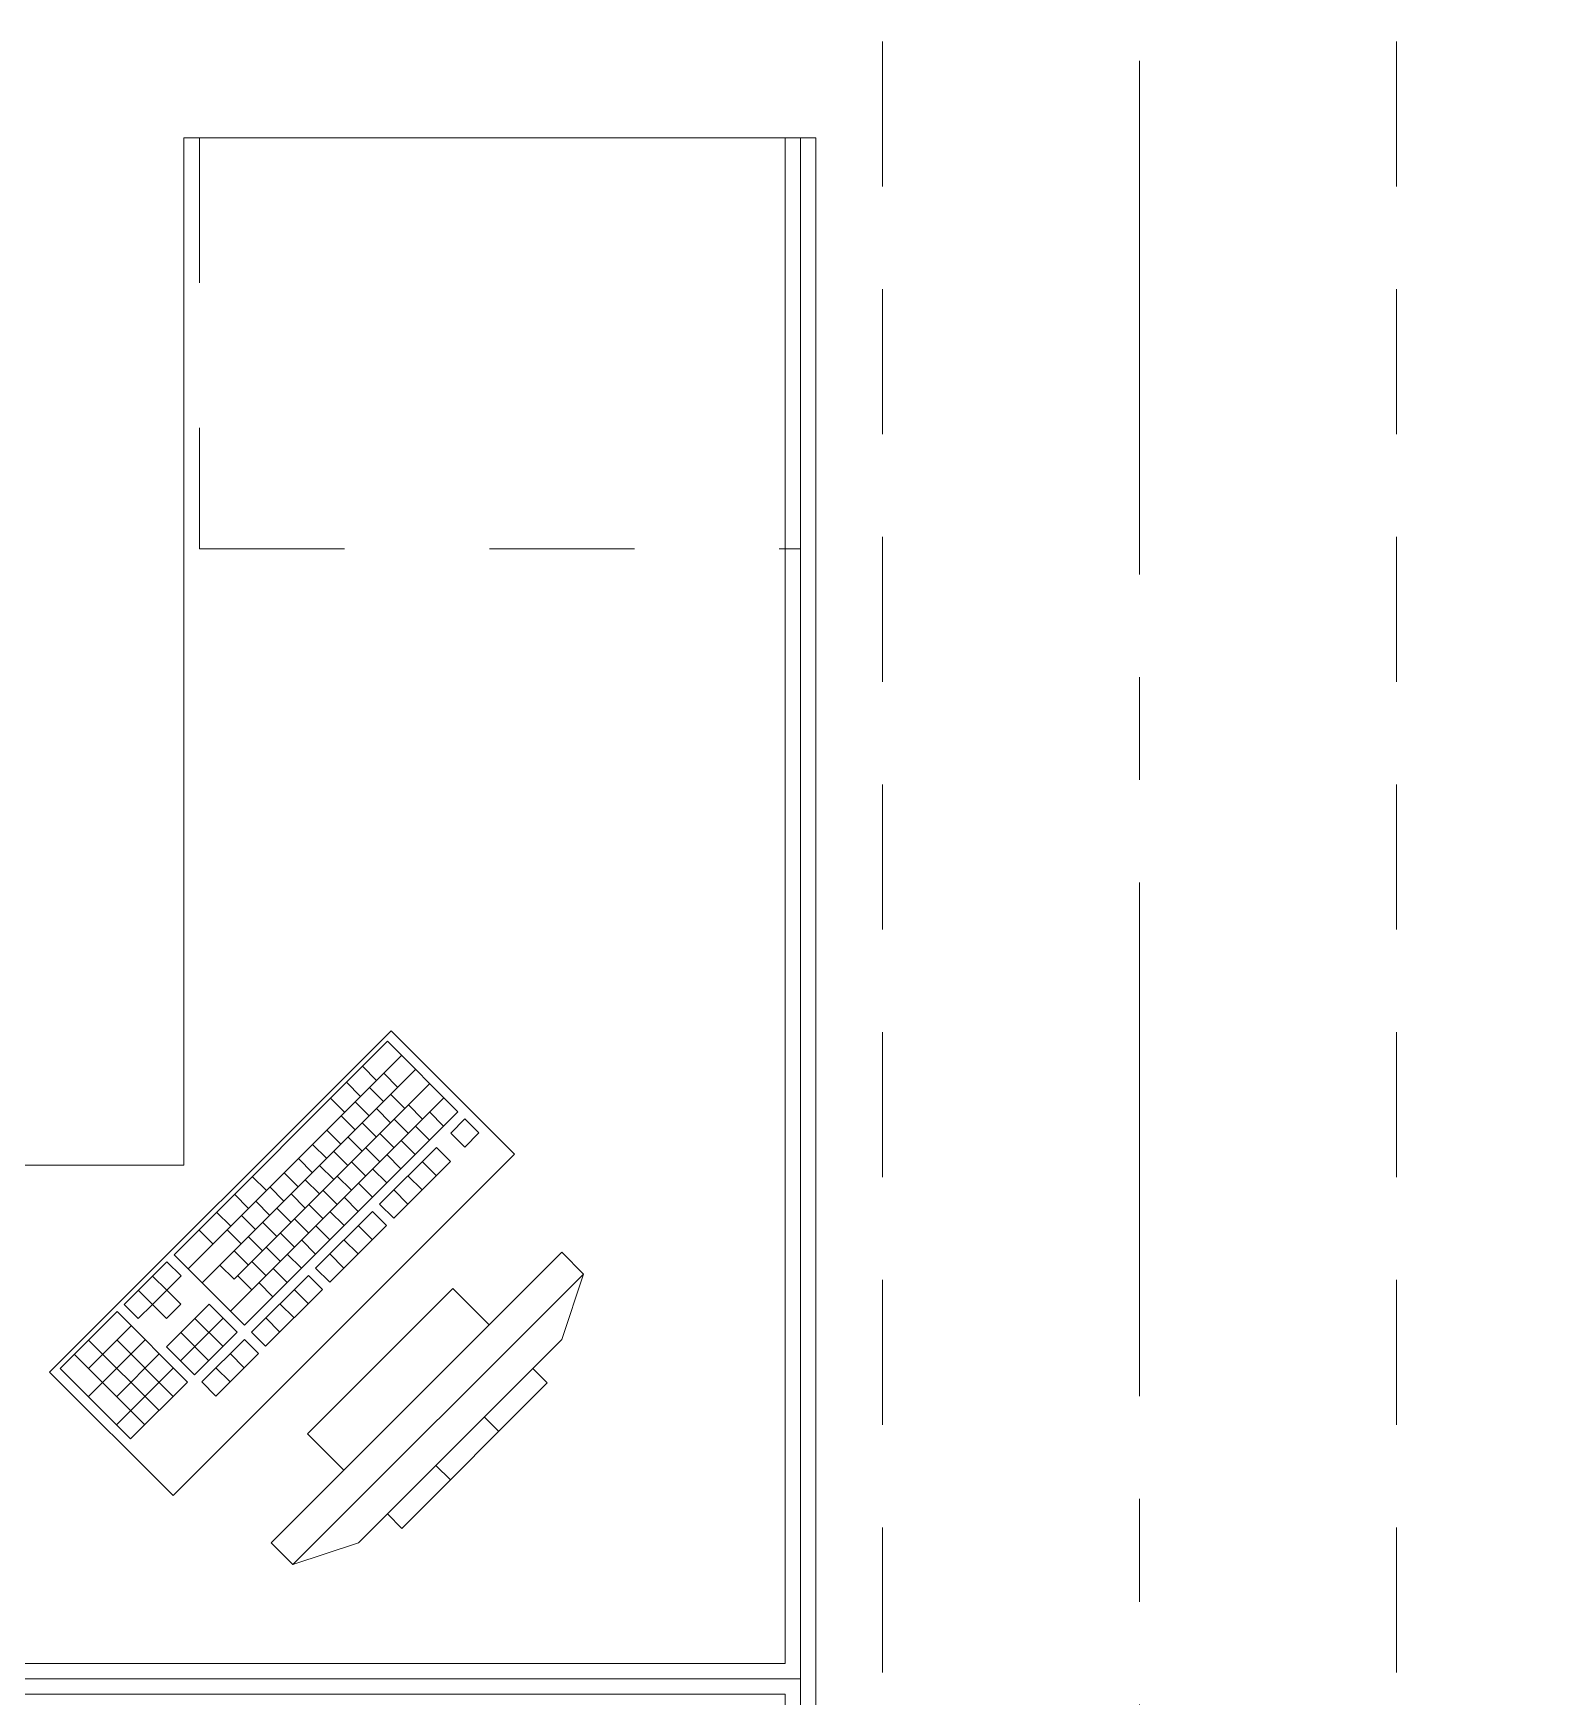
# Model space of a CAD drawing. Header units: inches. Extents: x -38 to 5698, y -33 to 92.
# Drawn here: x 135.743 to 137.21, y 34.758 to 36.377 of the extents above; entities that cross this region are included whole.
import ezdxf

# ---------------------------------------------------------------- set-up
doc = ezdxf.new("R2010")
doc.units = ezdxf.units.IN
doc.header["$MEASUREMENT"] = 0
doc.set_wipeout_variables(frame=1)
for name, pattern in [('Hidden Line', [0.195611, 0.141111, -0.0545]), ('Punto & Raya', [0.65, 0.5, -0.075, 0, -0.075]), ('Rayas', [0.282222, 0.141111, -0.141111]), ('Wipeout_Contour', [1, 0, -1])]:
    doc.linetypes.add(name, pattern=pattern)
for name, color, linetype in [('02 _ ARQ _ ALB _ Ejes Generales', 7, 'Continuous'), ('08 _ STR _ EXT _ 09 Vigas', 7, 'Continuous'), ('Dibujo 2D - General', 7, 'Continuous'), ('Interior - Mobiliario', 7, 'Continuous')]:
    doc.layers.add(name, color=color, linetype=linetype)

msp = doc.modelspace()

# ---------------------------------------------------------------- linework, layer by layer
at = {"layer": 'Interior - Mobiliario', "color": 175, "linetype": 'Rayas', "lineweight": 13}
msp.add_line((135.905, 36.275), (135.905, 35.875), dxfattribs=at)
at = {"layer": 'Interior - Mobiliario', "color": 175, "linetype": 'Continuous', "lineweight": 13}
for p, q in [((136.0326, 35.3401), (136.0463, 35.3264)), ((136.029, 35.309), (136.0427, 35.2953)), ((136.0152, 35.2952), (136.0289, 35.2815)), ((136.0013, 35.2814), (136.015, 35.2676)), ((136.022, 35.2746), (136.0357, 35.2609)), ((135.9565, 35.2639), (135.9702, 35.2502)), ((135.9736, 35.2537), (135.9873, 35.2399)), ((135.9875, 35.2675), (136.0012, 35.2538)), ((136.0081, 35.2607), (136.0218, 35.247)), ((135.9391, 35.2466), (135.9529, 35.2329)), ((135.9598, 35.2398), (135.9735, 35.2261)), ((135.9943, 35.2469), (136.008, 35.2332)), ((136.0114, 35.2366), (136.0252, 35.2229)), ((136.0253, 35.2505), (136.039, 35.2368)), ((135.9218, 35.2293), (135.9356, 35.2156)), ((135.9459, 35.226), (135.9597, 35.2123)), ((135.9804, 35.233), (135.9941, 35.2193)), ((135.9976, 35.2228), (136.0113, 35.2091)), ((136.0321, 35.2298), (136.0458, 35.2161)), ((135.9045, 35.212), (135.9182, 35.1983)), ((135.9321, 35.2121), (135.9458, 35.1984)), ((135.9527, 35.2053), (135.9664, 35.1916)), ((135.9666, 35.2192), (135.9803, 35.2055)), ((135.9838, 35.2089), (135.9975, 35.1952)), ((136.0182, 35.216), (136.032, 35.2023)), ((135.8803, 35.1878), (135.9489, 35.1192)), ((135.9389, 35.1915), (135.9526, 35.1778)), ((135.9699, 35.1951), (135.9836, 35.1814)), ((136.2577, 35.1901), (135.9748, 34.9073)), ((135.9905, 35.1883), (136.0043, 35.1746)), ((136.0044, 35.2021), (136.0181, 35.1884)), ((136.0319, 35.1885), (136.0456, 35.1748)), ((136.2789, 35.1689), (136.2577, 35.1901)), ((135.8734, 35.1808), (135.8318, 35.1393)), ((135.8871, 35.1671), (135.8734, 35.1808)), ((135.925, 35.1776), (135.9387, 35.1639)), ((135.9561, 35.1812), (135.9698, 35.1675)), ((135.9767, 35.1744), (135.9904, 35.1607)), ((136.018, 35.1746), (136.0318, 35.1609)), ((135.8595, 35.167), (135.8732, 35.1533)), ((135.8732, 35.1533), (135.8871, 35.1671)), ((135.9422, 35.1674), (135.9559, 35.1537)), ((136.0111, 35.1677), (135.9557, 35.1123)), ((135.9628, 35.1606), (135.9766, 35.1469)), ((135.996, 34.8861), (136.2789, 35.1689)), ((136.1516, 35.1548), (136.0102, 35.0134)), ((136.0248, 35.154), (136.0111, 35.1677)), ((136.187, 35.1194), (136.1516, 35.1548)), ((136.2789, 35.1689), (136.2577, 35.1053)), ((135.8318, 35.1393), (135.8455, 35.1256)), ((135.8455, 35.1256), (135.8594, 35.1394)), ((135.8457, 35.1531), (135.8594, 35.1394)), ((135.8732, 35.1533), (135.8594, 35.1394)), ((135.8594, 35.1394), (135.8731, 35.1257)), ((135.9145, 35.1397), (135.873, 35.0981)), ((135.8731, 35.1257), (135.887, 35.1396)), ((135.887, 35.1396), (135.8732, 35.1533)), ((135.9419, 35.1123), (135.9145, 35.1397)), ((135.9694, 35.0986), (136.0248, 35.154)), ((135.9834, 35.14), (135.9971, 35.1263)), ((135.9973, 35.1539), (136.011, 35.1402)), ((135.8249, 35.1324), (135.7695, 35.077)), ((135.8935, 35.0638), (135.8249, 35.1324)), ((135.9282, 35.126), (135.8867, 35.0844)), ((135.9007, 35.1258), (135.9281, 35.0984)), ((135.9696, 35.1262), (135.9833, 35.1125)), ((135.8386, 35.1186), (135.7971, 35.0771)), ((135.8868, 35.112), (135.9142, 35.0846)), ((135.9004, 35.0707), (135.9419, 35.1123)), ((135.9557, 35.1123), (135.9694, 35.0986)), ((136.0455, 34.978), (136.187, 35.1194)), ((135.7834, 35.0908), (135.8519, 35.0222)), ((135.8523, 35.1049), (135.7969, 35.0495)), ((135.7972, 35.1047), (135.8658, 35.0361)), ((135.866, 35.0912), (135.8245, 35.0497)), ((135.8248, 35.1048), (135.8796, 35.0499)), ((135.873, 35.0981), (135.9004, 35.0707)), ((135.9488, 35.1054), (135.9073, 35.0639)), ((135.921, 35.0501), (135.9625, 35.0917)), ((135.935, 35.0916), (135.9487, 35.0778)), ((135.9625, 35.0917), (135.9488, 35.1054)), ((136.2577, 35.1053), (136.0597, 34.9073)), ((135.7695, 35.077), (135.8381, 35.0084)), ((135.8798, 35.0775), (135.8244, 35.0221)), ((135.9211, 35.0777), (135.9348, 35.064)), ((136.2294, 35.077), (136.088, 34.9356)), ((136.2435, 35.0629), (136.2294, 35.077)), ((135.8381, 35.0084), (135.8935, 35.0638)), ((135.9073, 35.0639), (135.921, 35.0501)), ((136.1021, 34.9214), (136.2435, 35.0629)), ((136.1823, 35.0299), (136.1964, 35.0157)), ((136.0102, 35.0134), (136.0455, 34.978)), ((136.1351, 34.9827), (136.1493, 34.9686)), ((136.088, 34.9356), (136.1021, 34.9214)), ((135.9748, 34.9073), (135.996, 34.8861)), ((135.996, 34.8861), (136.0597, 34.9073)), ((136.475, 34.79), (135.19, 34.79)), ((136.505, 34.76), (136.505, 34.79)), ((135.19, 34.76), (136.475, 34.76)), ((136.475, 34.76), (136.475, 33.275)), ((136.505, 33.275), (136.505, 34.76))]:
    msp.add_line(p, q, dxfattribs=at)
at = {"layer": 'Interior - Mobiliario', "color": 175, "linetype": 'Continuous', "lineweight": 13, "flags": 128}
msp.add_lwpolyline([(136.49, 34.775), (136.49, 33.275), (135.89, 33.275), (135.89, 34.275), (135.19, 34.275), (135.19, 34.775)], close=True, dxfattribs=at)

# ---------------------------------------------------------------- wipeouts: each hides what was drawn before it
at = {"color": 254, "linetype": 'Wipeout_Contour', "lineweight": 0, "ltscale": 5123.845039}
msp.add_wipeout([(144.87, 35.2005), (144.87, 40.95), (136.0575, 40.95), (136.0575, 39.9), (144.07, 39.9), (144.07, 35.2005)], dxfattribs=at).dxf.layer = 'Dibujo 2D - General'

# ---------------------------------------------------------------- next in the draw order: linework, layer by layer
at = {"layer": '02 _ ARQ _ ALB _ Ejes Generales', "color": 252, "linetype": 'Punto & Raya', "lineweight": 13}
msp.add_line((136.82, 3.05), (136.82, 44.9), dxfattribs=at)
at = {"layer": '08 _ STR _ EXT _ 09 Vigas', "color": 251, "linetype": 'Hidden Line', "lineweight": 13}
for p, q in [((136.57, 30.2), (136.57, 39.4)), ((137.07, 30.2), (137.07, 39.4))]:
    msp.add_line(p, q, dxfattribs=at)
at = {"layer": 'Interior - Mobiliario', "color": 175, "linetype": 'Continuous', "lineweight": 13}
for p, q in [((136.505, 36.275), (136.475, 36.275)), ((136.475, 36.275), (136.475, 34.79)), ((136.505, 34.79), (136.505, 36.275)), ((136.088, 35.3955), (135.8803, 35.1878)), ((136.1017, 35.3817), (135.894, 35.174)), ((136.1566, 35.3269), (136.088, 35.3955)), ((136.1154, 35.368), (135.9077, 35.1603)), ((136.0638, 35.3712), (136.0775, 35.3575)), ((136.1292, 35.3543), (135.9387, 35.1639)), ((136.0482, 35.3557), (136.0619, 35.3419)), ((136.0706, 35.3506), (136.0843, 35.3369)), ((136.0844, 35.3644), (136.0981, 35.3507)), ((136.1429, 35.3406), (135.9352, 35.1329)), ((136.0567, 35.3367), (136.0704, 35.323)), ((136.0912, 35.3438), (136.1049, 35.3301)), ((136.1084, 35.3336), (136.1221, 35.3198)), ((135.9489, 35.1192), (136.1566, 35.3269)), ((136.0429, 35.3229), (136.0566, 35.3092)), ((136.0774, 35.33), (136.0911, 35.3162)), ((136.0945, 35.3197), (136.1082, 35.306)), ((136.129, 35.3268), (136.1427, 35.313)), ((136.1634, 35.32), (136.1496, 35.3062)), ((136.1771, 35.3063), (136.1634, 35.32)), ((136.0497, 35.3023), (136.0634, 35.2885)), ((136.0635, 35.3161), (136.0772, 35.3024)), ((136.0807, 35.3059), (136.0944, 35.2921)), ((136.1152, 35.3129), (136.1289, 35.2992)), ((136.1496, 35.3062), (136.1633, 35.2925)), ((136.1633, 35.2925), (136.1771, 35.3063)), ((136.0358, 35.2884), (136.0495, 35.2747)), ((136.0668, 35.292), (136.0806, 35.2783)), ((136.1357, 35.2923), (136.0804, 35.237)), ((136.0875, 35.2852), (136.1012, 35.2715)), ((136.1013, 35.2991), (136.115, 35.2854)), ((136.1495, 35.2786), (136.1357, 35.2923)), ((136.053, 35.2782), (136.0667, 35.2644)), ((136.0736, 35.2714), (136.0873, 35.2577)), ((136.0941, 35.2232), (136.1495, 35.2786)), ((136.1219, 35.2785), (136.1356, 35.2648)), ((136.0391, 35.2643), (136.0529, 35.2506)), ((136.0598, 35.2575), (136.0735, 35.2438)), ((136.108, 35.2646), (136.1218, 35.2509)), ((136.0459, 35.2437), (136.0596, 35.23)), ((136.0804, 35.237), (136.0941, 35.2232)), ((136.0942, 35.2508), (136.1079, 35.2371)), ((136.0734, 35.23), (136.018, 35.1746)), ((136.0871, 35.2163), (136.0734, 35.23)), ((136.0318, 35.1609), (136.0871, 35.2163)), ((136.0596, 35.2162), (136.0733, 35.2025)), ((136.0457, 35.2023), (136.0594, 35.1886))]:
    msp.add_line(p, q, dxfattribs=at)
at = {"layer": 'Interior - Mobiliario', "color": 175, "linetype": 'Rayas', "lineweight": 13}
msp.add_line((135.905, 35.875), (136.49, 35.875), dxfattribs=at)
at = {"layer": 'Interior - Mobiliario', "color": 175, "linetype": 'Continuous', "lineweight": 13, "flags": 128}
for points in [[(136.49, 34.775), (136.49, 36.275), (135.89, 36.275), (135.89, 35.275), (135.19, 35.275), (135.19, 34.775)], [(136.2117, 35.2856), (136.0915, 35.4058), (135.7592, 35.0735), (135.8794, 34.9533)]]:
    msp.add_lwpolyline(points, close=True, dxfattribs=at)

doc.saveas('drawing.dxf')
